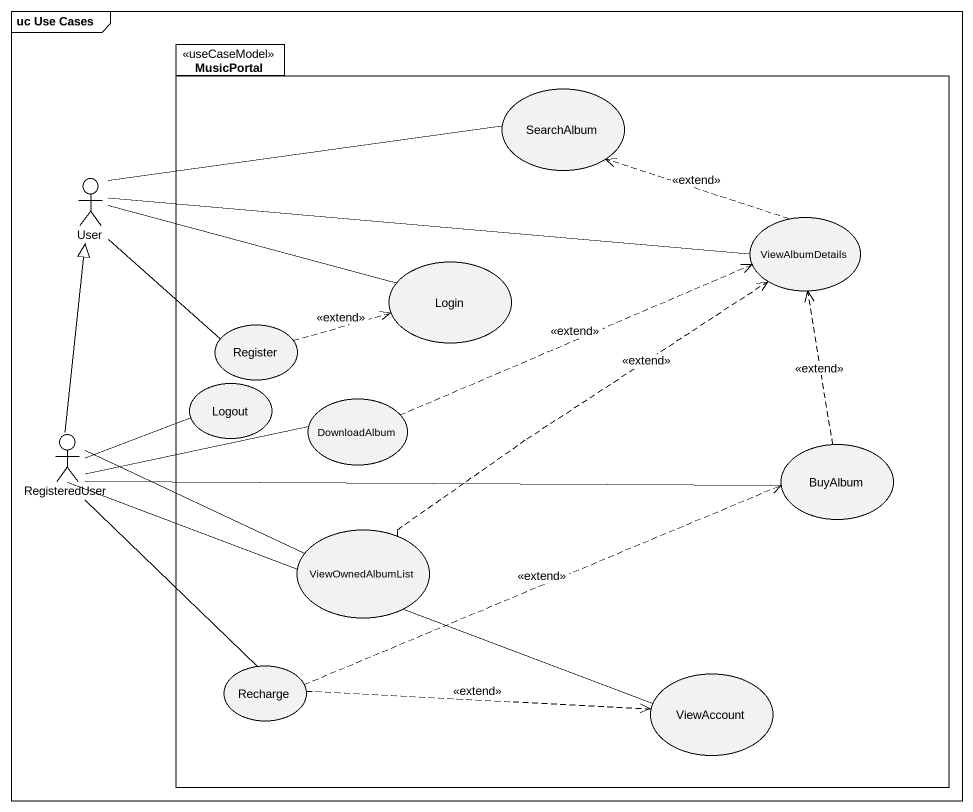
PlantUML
@startuml
mainframe uc Use Cases
package MusicPortal <<useCaseModel>> {
  usecase SearchAlbum
  usecase ViewAlbumDetails
  usecase Login
  usecase Register
  usecase Logout
  usecase DownloadAlbum
  usecase BuyAlbum
  usecase ViewOwnedAlbumList
  usecase Recharge
  usecase ViewAccount
}
actor User
actor RegisteredUser
User -right- SearchAlbum
User -right- ViewAlbumDetails
User -right- Login
User -- Register
ViewAlbumDetails .left.> SearchAlbum : <<extend>>
Register .right.> Login : <<extend>>
DownloadAlbum .right.> ViewAlbumDetails : <<extend>>
RegisteredUser -up-|> User
RegisteredUser -right- Logout
RegisteredUser -right- DownloadAlbum
RegisteredUser -right- BuyAlbum
RegisteredUser -right- ViewOwnedAlbumList
RegisteredUser -- Recharge
RegisteredUser -right- ViewAccount
BuyAlbum .up.> ViewAlbumDetails : <<extend>>
ViewOwnedAlbumList .up.> ViewAlbumDetails : <<extend>>
Recharge .right.> BuyAlbum : <<extend>>
Recharge .right.> ViewAccount : <<extend>>
@enduml
